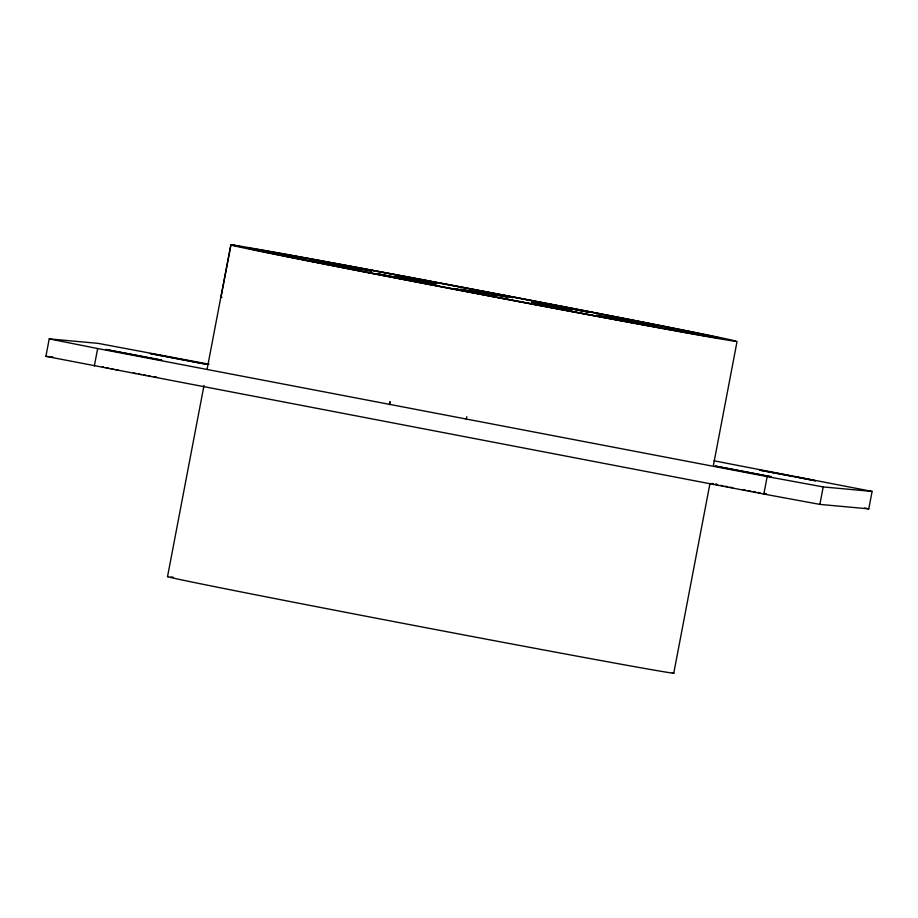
<?xml version="1.0" encoding="UTF-8"?>
<svg xmlns="http://www.w3.org/2000/svg" width="918" height="918" viewBox="0 0 918 918"><rect width="100%" height="100%" fill="white"/><g stroke="black" fill="none" stroke-linecap="round" stroke-linejoin="round"><path stroke-width="1.38" d="M713.963 460.79L872.1 491.417L868.772 508.87L819.877 504.395L763.833 494.056L45.9 356.345L49.228 338.891L98.123 343.366L209.029 364.205M94.325 365.984L97.652 348.53L49.228 338.891M167.535 576.619L204.003 385.457M207.216 368.6L230.808 244.911M221.777 297.363L220.997 297.214L230.992 244.842L240.195 246.54L232.288 244.957A257.717 1.802 10.8 0 1 628.899 319.315A257.717 1.802 10.8 0 1 596.436 316.262A257.717 1.802 10.8 0 1 230.992 244.842M466.241 419.492L466.826 416.703M673.778 673.124L709.981 483.373M713.47 465.105L737.062 341.416M763.833 494.056L767.161 476.591L823.216 486.93L872.1 491.417M819.877 504.395L823.216 486.93M221.02 297.214L221.708 297.271M45.9 356.345L52.888 356.987M103.344 367.074L102.437 366.959L103.023 367.108M712.781 483.648L711.943 483.534L713.148 483.832M156.588 377.355L154.178 376.931M766.025 493.93L763.615 493.505M106.557 367.636L108.163 367.923M715.994 484.211L717.601 484.497M148.624 375.921L150.713 376.3M758.061 492.496L760.15 492.874M143.908 375.049L146.352 375.496M753.345 491.612L755.778 492.071M138.733 374.074L141.361 374.567M748.17 490.648L750.786 491.141M133.431 373.075L136.082 373.569M742.869 489.638L745.508 490.143M792.165 476.144L759.702 470.154L815.563 480.803L794.701 476.626M97.652 348.53L767.161 476.591M730.177 487.217L732.736 487.699M725.197 486.242L727.653 486.724M115.76 369.667L118.215 370.149M720.664 485.358L722.856 485.783M111.227 368.784L113.419 369.208M864.618 508.044L868.772 508.87M715.374 484.291L716.889 484.601M105.937 367.728L107.452 368.026M764.235 493.425L766.45 493.884M154.798 376.85L156.049 377.103M672.332 672.676A257.717 1.802 10.8 0 1 424.931 627.522A257.717 1.802 10.8 0 1 168.212 576.584M170.932 576.929A257.717 1.802 10.8 0 1 173.123 577.273M389.943 401.866L389.416 404.643L389.989 401.854M309.814 259.851L344.686 266.518L309.814 259.851M324.983 263.328L359.856 269.984L324.983 263.328M336.424 264.373L371.297 271.039L336.424 264.373M378.25 273.931L413.123 280.598L378.25 273.931M398.091 275.756L432.952 282.411L398.091 275.756M395.75 276.582L430.622 283.237L395.75 276.582M401.476 277.11L436.348 283.765L401.476 277.11M455.076 288.78L489.948 295.435L455.076 288.78M460.802 289.308L495.674 295.963L460.802 289.308M472.242 290.352L507.115 297.019L472.242 290.352M477.968 290.88L512.841 297.535L477.968 290.88M531.568 302.561L566.44 309.217L531.568 302.561M537.294 303.078L572.166 309.745L537.294 303.078M534.964 303.915L569.826 310.571L534.964 303.915M554.793 305.728L589.666 312.384L554.793 305.728M596.62 315.287L631.492 321.943L596.62 315.287M105.834 349.494L161.625 360.154L105.834 349.494M608.06 316.331L642.933 322.998L608.06 316.331M623.23 319.808L658.103 326.464L623.23 319.808M150.334 353.579L206.125 364.228L150.334 353.579M715.271 466.069L771.063 476.717L715.271 466.069M351.537 269.318A239.942 1.675 10.8 0 0 719.001 338.122A239.942 1.675 10.8 0 0 381.268 272.038A239.942 1.675 10.8 0 0 351.537 269.318M361.348 271.085A222.167 1.549 10.8 0 0 701.593 334.795A222.167 1.549 10.8 0 0 388.876 273.61A222.167 1.549 10.8 0 0 361.348 271.085"/></g></svg>
